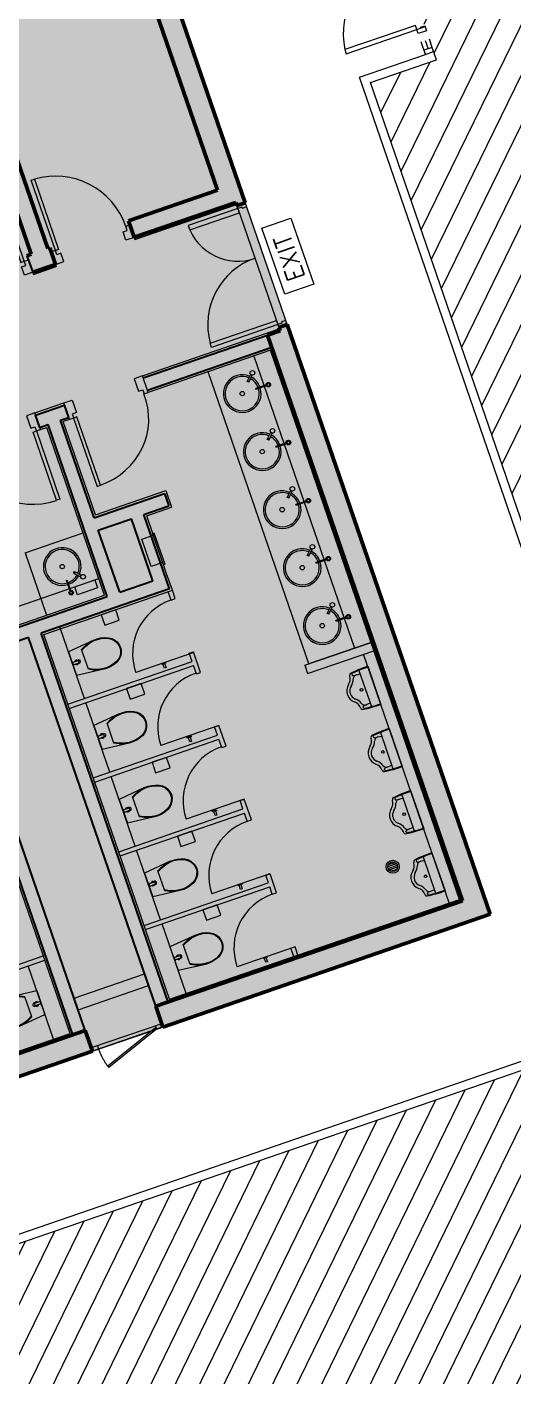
# Model space of a CAD drawing. Extents: x 760773 to 1075934, y 719259 to 1013331.
# Drawn here: x 807893 to 813438, y 768728 to 784119 of the extents above; entities that cross this region are included whole.
import ezdxf

# ---------------------------------------------------------------- set-up
doc = ezdxf.new("R2010")
doc.units = 0
doc.header["$MEASUREMENT"] = 0
doc.linetypes.add('DGN3', pattern=[1.24434, 0.82956, -0.41478])
for name, color, linetype, lineweight in [('27', 7, 'Continuous', 0), ('A-Door', 4, 'Continuous', 0), ('A-WALL', 2, 'Continuous', 0), ('F45NOT', 1, 'Continuous', 0), ('spare0', 7, 'Continuous', 0), ('spare5', 7, 'Continuous', 0)]:
    doc.layers.add(name, color=color, linetype=linetype, lineweight=lineweight)
doc.layers.add('e-b-shell', color=253, linetype='Continuous')
doc.styles.add('MONOTXT', font='romans.shx')

# ---------------------------------------------------------------- blocks, each defined once
blk = doc.blocks.new('AnonymousCell8')
at = {"layer": 'e-b-shell', "lineweight": 0, "flags": 128}
for points in [[(0.375, 0.315), (0.31, 0.504), (0.216, 0.471), (0.265, 0.329), (0.311, 0.346), (0.328, 0.298), (0.375, 0.315)], [(-0.523, 0.006), (-0.588, 0.195), (-0.493, 0.227), (-0.445, 0.085), (-0.492, 0.069), (-0.476, 0.022), (-0.523, 0.006)], [(0.596, -0.48), (0.558, -0.493), (0.29, 0.286), (0.328, 0.299), (0.596, -0.48)]]:
    blk.add_lwpolyline(points, dxfattribs=at)
at = {"layer": 'e-b-shell', "lineweight": 0}
blk.add_ellipse((0.349, 0.337), major_axis=(-0.566, -0.701), ratio=0.925813, start_param=5.72202, end_param=7.245634, dxfattribs=at)
blk = doc.blocks.new('URPLAN')
at = {"layer": 'e-b-shell', "lineweight": 0}
for p, q in [((-0.777, -0.259), (-0.774, -0.268)), ((-0.75, -0.245), (-0.746, -0.256)), ((-0.669, -0.202), (-0.527, -0.615)), ((-0.569, -0.155), (-0.419, -0.59)), ((-0.647, -0.636), (-0.65, -0.627)), ((-0.617, -0.631), (-0.621, -0.619))]:
    blk.add_line(p, q, dxfattribs=at)
blk.add_circle((-0.641, -0.423), 0.015, dxfattribs=at)
for centre, radius, start, end in [((-0.89, -0.299), 0.12, 327.9627, 14.9239), ((-0.757, -0.254), 0.02, 115.4377, 195.2936), ((0.047, -1.945), 1.893, 108.9998, 115.4377), ((-0.89, -0.299), 0.155, 327.9627, 359.7392), ((-0.742, -0.242), 0.008, 114.8712, 198.9998), ((-0.738, -0.253), 0.008, 198.9998, 283.1283), ((0.047, -1.945), 1.885, 108.9998, 114.8712), ((-1.165, 1.574), 1.885, 283.1283, 285.6541), ((-0.685, -0.3), 0.05, 104.3508, 179.7392), ((-0.674, -0.434), 0.135, 147.9627, 250.0369), ((-0.674, -0.434), 0.1, 147.9627, 250.0369), ((-0.761, -0.674), 0.12, 23.0756, 70.0369), ((-0.761, -0.674), 0.155, 38.2604, 70.0369), ((-0.6, -0.547), 0.05, 218.2604, 293.6487), ((-1.035, 1.2), 1.893, 282.5619, 288.9998), ((-0.613, -0.617), 0.008, 114.8712, 198.9998), ((0.176, -2.32), 1.885, 112.3454, 114.8712), ((-1.035, 1.2), 1.885, 283.1283, 288.9998), ((-0.628, -0.628), 0.02, 202.706, 282.5619), ((-0.609, -0.628), 0.008, 198.9998, 283.1283)]:
    blk.add_arc(centre, radius, start, end, dxfattribs=at)
blk = doc.blocks.new('AnonymousCell12')
at = {"layer": 'e-b-shell', "lineweight": 0, "flags": 128}
for points in [[(0.068, 0.811), (-0.499, 0.616), (-0.482, 0.568), (0.085, 0.764), (0.068, 0.811)], [(0.057, 0.844), (0.151, 0.877), (0.168, 0.829), (0.12, 0.813), (0.115, 0.827), (0.068, 0.811), (0.057, 0.844)], [(0.524, -0.513), (-0.232, -0.773), (-0.249, -0.726), (0.508, -0.466), (0.524, -0.513)], [(0.535, -0.546), (0.63, -0.513), (0.614, -0.466), (0.566, -0.482), (0.571, -0.496), (0.524, -0.513), (0.535, -0.546)]]:
    blk.add_lwpolyline(points, dxfattribs=at)
at = {"layer": 'e-b-shell', "lineweight": 0}
for centre, radius, start, end in [((0.068, 0.811), 0.6, 199.0152, 289.0259), ((0.524, -0.513), 0.8, 109.0057, 195.4272)]:
    blk.add_arc(centre, radius, start, end, dxfattribs=at)
blk = doc.blocks.new('AnonymousCell14')
at = {"layer": 'e-b-shell', "lineweight": 0, "flags": 128}
for points in [[(-0.588, 0.457), (-0.551, 0.47), (-0.274, -0.333), (-0.312, -0.346), (-0.588, 0.457)], [(0.539, -0.053), (0.588, -0.195), (0.493, -0.227), (0.461, -0.133), (0.508, -0.116), (0.492, -0.069), (0.539, -0.053)], [(-0.359, -0.362), (-0.31, -0.504), (-0.216, -0.471), (-0.248, -0.377), (-0.295, -0.393), (-0.312, -0.346), (-0.359, -0.362)]]:
    blk.add_lwpolyline(points, dxfattribs=at)
at = {"layer": 'e-b-shell', "lineweight": 0}
blk.add_arc((-0.312, -0.346), 0.85, 19.0005, 106.2971, dxfattribs=at)
blk = doc.blocks.new('ND2')
at = {"layer": 'e-b-shell', "lineweight": 0, "flags": 128}
for points in [[(0.054, -0.156), (-0.079, -0.202), (-0.186, 0.11), (-0.054, 0.156)], [(0.075, -0.175), (0.062, -0.18), (-0.062, 0.18), (-0.049, 0.184), (0.075, -0.175)]]:
    blk.add_lwpolyline(points, dxfattribs=at)
blk = doc.blocks.new('AnonymousCell15')
at = {"layer": 'e-b-shell', "lineweight": 0, "flags": 128}
for points in [[(0.409, 0.326), (0.344, 0.515), (0.249, 0.483), (0.298, 0.341), (0.345, 0.357), (0.361, 0.31), (0.409, 0.326)], [(-0.49, 0.017), (-0.555, 0.206), (-0.46, 0.239), (-0.411, 0.097), (-0.458, 0.08), (-0.442, 0.033), (-0.49, 0.017)], [(-0.174, -0.746), (-0.137, -0.733), (-0.405, 0.046), (-0.443, 0.033), (-0.174, -0.746)]]:
    blk.add_lwpolyline(points, dxfattribs=at)
at = {"layer": 'e-b-shell', "lineweight": 0}
blk.add_ellipse((-0.483, 0.051), major_axis=(0.877, -0.204), ratio=0.925813, start_param=5.320736, end_param=6.84435, dxfattribs=at)
blk = doc.blocks.new('RSINK4')
at = {"layer": 'e-b-shell', "lineweight": 0}
for p, q in [((0.057, 0.139), (0.097, 0.221)), ((0.075, 0.13), (0.115, 0.212)), ((0.075, 0.13), (0.057, 0.139)), ((0.079, 0.139), (0.061, 0.148)), ((0.272, 0.099), (0.154, 0.058)), ((0.158, 0.049), (0.154, 0.058)), ((0.275, 0.09), (0.158, 0.049))]:
    blk.add_line(p, q, dxfattribs=at)
for centre, radius in [((0.116, 0.238), 0.026), ((0, 0), 0.025), ((0.298, 0.103), 0.026), ((0.298, 0.103), 0.016)]:
    blk.add_circle(centre, radius, dxfattribs=at)
for radius, start, end in [(0.215, 66.6658, 17.6673), (0.195, 66.9394, 17.5306), (0.195, 20.4692, 61.0604), (0.215, 20.3325, 61.334)]:
    blk.add_arc((0, 0), radius, start, end, dxfattribs=at)
blk = doc.blocks.new('AnonymousCell16')
at = {"layer": 'e-b-shell', "lineweight": 0}
for p, q in [((-0.851, 0.078), (-1.141, -0.057)), ((-1.141, -0.057), (-1.047, -0.328)), ((-1.03, -0.149), (-1.017, -0.187)), ((-0.911, -0.257), (-0.99, -0.029)), ((-1.103, -0.169), (-1.098, -0.167)), ((-1.098, -0.167), (-1.082, -0.214)), ((-1.094, -0.178), (-1.028, -0.155)), ((-1.082, -0.214), (-1.086, -0.216)), ((-1.085, -0.204), (-1.019, -0.181)), ((-0.737, -0.256), (-1.047, -0.328))]:
    blk.add_line(p, q, dxfattribs=at)
at = {"layer": 'e-b-shell', "lineweight": 0, "flags": 128}
for points in [[(-0.99, -0.029), (-0.949, 0.013), (-0.903, 0.049), (-0.851, 0.078)], [(-0.987, -0.038), (-0.946, 0.005), (-0.9, 0.042), (-0.848, 0.071)], [(-0.851, 0.078), (-0.811, 0.093), (-0.769, 0.103), (-0.726, 0.107), (-0.683, 0.105)], [(-0.848, 0.071), (-0.809, 0.086), (-0.768, 0.095), (-0.726, 0.099), (-0.684, 0.097)], [(-0.684, 0.097), (-0.65, 0.089), (-0.618, 0.074), (-0.591, 0.052), (-0.569, 0.025), (-0.554, -0.006)], [(-0.683, 0.105), (-0.647, 0.097), (-0.614, 0.081), (-0.585, 0.058), (-0.562, 0.029), (-0.546, -0.004)], [(-0.554, -0.006), (-0.546, -0.04), (-0.547, -0.075), (-0.555, -0.109), (-0.571, -0.14), (-0.593, -0.168)], [(-0.546, -0.004), (-0.538, -0.039), (-0.539, -0.076), (-0.547, -0.111), (-0.564, -0.145), (-0.587, -0.174)], [(-0.546, -0.004), (-0.538, -0.039), (-0.539, -0.076), (-0.547, -0.111), (-0.564, -0.145), (-0.587, -0.174)], [(-0.738, -0.248), (-0.797, -0.257), (-0.856, -0.257), (-0.915, -0.248)], [(-0.737, -0.256), (-0.795, -0.265), (-0.854, -0.265), (-0.911, -0.257)], [(-0.593, -0.168), (-0.625, -0.195), (-0.66, -0.218), (-0.698, -0.236), (-0.738, -0.248)], [(-0.587, -0.174), (-0.62, -0.201), (-0.656, -0.225), (-0.695, -0.243), (-0.737, -0.256)]]:
    blk.add_lwpolyline(points, dxfattribs=at)
at = {"layer": 'e-b-shell', "lineweight": 0}
for centre, radius, start, end in [((-1.046, -0.176), 0.025, 55.8595, 162.1395), ((-1.024, -0.168), 0.02, 288.9995, 108.9995), ((-1.046, -0.176), 0.025, 235.8595, 342.1395)]:
    blk.add_arc(centre, radius, start, end, dxfattribs=at)
blk = doc.blocks.new('RSINK5')
at = {"layer": 'e-b-shell', "lineweight": 0}
for p, q in [((0.057, 0.139), (0.097, 0.221)), ((0.075, 0.13), (0.115, 0.212)), ((0.075, 0.13), (0.057, 0.139)), ((0.079, 0.139), (0.061, 0.148)), ((0.272, 0.099), (0.154, 0.058)), ((0.158, 0.049), (0.154, 0.058)), ((0.275, 0.089), (0.158, 0.049))]:
    blk.add_line(p, q, dxfattribs=at)
for centre, radius in [((0.116, 0.238), 0.026), ((0, 0), 0.025), ((0.298, 0.102), 0.026), ((0.298, 0.102), 0.016)]:
    blk.add_circle(centre, radius, dxfattribs=at)
for radius, start, end in [(0.215, 66.6658, 17.6673), (0.195, 66.9394, 17.5306), (0.195, 20.4692, 61.0604), (0.215, 20.3325, 61.334)]:
    blk.add_arc((0, 0), radius, start, end, dxfattribs=at)
blk = doc.blocks.new('RSINK6')
at = {"layer": 'e-b-shell', "lineweight": 0}
for p, q in [((0.057, 0.139), (0.097, 0.221)), ((0.075, 0.13), (0.115, 0.212)), ((0.075, 0.13), (0.057, 0.139)), ((0.079, 0.139), (0.061, 0.148)), ((0.272, 0.099), (0.154, 0.058)), ((0.158, 0.049), (0.154, 0.058)), ((0.275, 0.089), (0.158, 0.049))]:
    blk.add_line(p, q, dxfattribs=at)
for centre, radius in [((0.116, 0.238), 0.026), ((0, 0), 0.025), ((0.298, 0.102), 0.026), ((0.298, 0.102), 0.016)]:
    blk.add_circle(centre, radius, dxfattribs=at)
for radius, start, end in [(0.215, 66.6658, 17.6673), (0.195, 66.9394, 17.5306), (0.195, 20.4692, 61.0604), (0.215, 20.3325, 61.334)]:
    blk.add_arc((0, 0), radius, start, end, dxfattribs=at)
blk = doc.blocks.new('RSINK7')
at = {"layer": 'e-b-shell', "lineweight": 0}
for p, q in [((0.057, 0.139), (0.097, 0.221)), ((0.075, 0.13), (0.115, 0.212)), ((0.075, 0.13), (0.057, 0.139)), ((0.079, 0.139), (0.061, 0.148)), ((0.272, 0.099), (0.154, 0.058)), ((0.158, 0.049), (0.154, 0.058)), ((0.275, 0.089), (0.158, 0.049))]:
    blk.add_line(p, q, dxfattribs=at)
for centre, radius in [((0.116, 0.238), 0.026), ((0, 0), 0.025), ((0.298, 0.103), 0.026), ((0.298, 0.103), 0.016)]:
    blk.add_circle(centre, radius, dxfattribs=at)
for radius, start, end in [(0.215, 66.6658, 17.6673), (0.195, 66.9394, 17.5306), (0.195, 20.4692, 61.0604), (0.215, 20.3325, 61.334)]:
    blk.add_arc((0, 0), radius, start, end, dxfattribs=at)
blk = doc.blocks.new('RSINK8')
at = {"layer": 'e-b-shell', "lineweight": 0}
for p, q in [((0.057, 0.139), (0.097, 0.221)), ((0.075, 0.13), (0.114, 0.212)), ((0.075, 0.13), (0.057, 0.139)), ((0.079, 0.139), (0.061, 0.148)), ((0.272, 0.099), (0.154, 0.058)), ((0.157, 0.049), (0.154, 0.058)), ((0.275, 0.089), (0.157, 0.049))]:
    blk.add_line(p, q, dxfattribs=at)
for centre, radius in [((0.116, 0.238), 0.026), ((0, 0), 0.025), ((0.298, 0.102), 0.026), ((0.298, 0.102), 0.016)]:
    blk.add_circle(centre, radius, dxfattribs=at)
for radius, start, end in [(0.215, 66.6658, 17.6673), (0.195, 66.9394, 17.5306), (0.195, 20.4692, 61.0604), (0.215, 20.3325, 61.334)]:
    blk.add_arc((0, 0), radius, start, end, dxfattribs=at)
blk = doc.blocks.new('URPLAN1')
at = {"layer": 'e-b-shell', "lineweight": 0}
for p, q in [((-0.777, -0.259), (-0.774, -0.268)), ((-0.75, -0.245), (-0.746, -0.256)), ((-0.669, -0.202), (-0.527, -0.615)), ((-0.569, -0.155), (-0.419, -0.59)), ((-0.647, -0.636), (-0.651, -0.627)), ((-0.617, -0.631), (-0.621, -0.619))]:
    blk.add_line(p, q, dxfattribs=at)
blk.add_circle((-0.641, -0.423), 0.015, dxfattribs=at)
for centre, radius, start, end in [((-0.89, -0.299), 0.12, 327.9627, 14.9239), ((-0.757, -0.253), 0.02, 115.4377, 195.2936), ((0.047, -1.945), 1.893, 108.9998, 115.4377), ((-0.89, -0.299), 0.155, 327.9627, 359.7392), ((-0.742, -0.242), 0.008, 114.8712, 198.9998), ((0.047, -1.945), 1.885, 108.9998, 114.8712), ((-0.738, -0.253), 0.008, 198.9998, 283.1283), ((-1.165, 1.574), 1.885, 283.1283, 285.6541), ((-0.685, -0.3), 0.05, 104.3508, 179.7392), ((-0.674, -0.434), 0.135, 147.9627, 250.0369), ((-0.674, -0.434), 0.1, 147.9627, 250.0369), ((-0.761, -0.674), 0.12, 23.0756, 70.0369), ((-0.761, -0.674), 0.155, 38.2604, 70.0369), ((-0.6, -0.547), 0.05, 218.2604, 293.6487), ((-1.036, 1.2), 1.893, 282.5619, 288.9998), ((-0.613, -0.617), 0.008, 114.8712, 198.9998), ((0.176, -2.319), 1.885, 112.3454, 114.8712), ((-1.036, 1.2), 1.885, 283.1283, 288.9998), ((-0.628, -0.628), 0.02, 202.706, 282.5619), ((-0.609, -0.628), 0.008, 198.9998, 283.1283)]:
    blk.add_arc(centre, radius, start, end, dxfattribs=at)
blk = doc.blocks.new('URPLAN2')
at = {"layer": 'e-b-shell', "lineweight": 0}
for p, q in [((-0.777, -0.259), (-0.774, -0.268)), ((-0.75, -0.245), (-0.746, -0.256)), ((-0.669, -0.202), (-0.527, -0.615)), ((-0.569, -0.155), (-0.419, -0.59)), ((-0.647, -0.636), (-0.65, -0.627)), ((-0.617, -0.631), (-0.621, -0.619))]:
    blk.add_line(p, q, dxfattribs=at)
blk.add_circle((-0.641, -0.423), 0.015, dxfattribs=at)
for centre, radius, start, end in [((-0.89, -0.299), 0.12, 327.9627, 14.9239), ((-0.757, -0.253), 0.02, 115.4377, 195.2936), ((0.047, -1.945), 1.893, 108.9998, 115.4377), ((-0.89, -0.299), 0.155, 327.9627, 359.7392), ((-0.742, -0.242), 0.008, 114.8712, 198.9998), ((0.047, -1.945), 1.885, 108.9998, 114.8712), ((-0.738, -0.253), 0.008, 198.9998, 283.1283), ((-1.165, 1.575), 1.885, 283.1283, 285.6541), ((-0.685, -0.3), 0.05, 104.3508, 179.7392), ((-0.674, -0.434), 0.135, 147.9627, 250.0369), ((-0.674, -0.434), 0.1, 147.9627, 250.0369), ((-0.761, -0.674), 0.12, 23.0756, 70.0369), ((-0.761, -0.674), 0.155, 38.2604, 70.0369), ((-0.6, -0.547), 0.05, 218.2604, 293.6487), ((-1.036, 1.2), 1.893, 282.5619, 288.9998), ((-0.613, -0.617), 0.008, 114.8712, 198.9998), ((0.176, -2.319), 1.885, 112.3454, 114.8712), ((-1.036, 1.2), 1.885, 283.1283, 288.9998), ((-0.628, -0.628), 0.02, 202.706, 282.5619), ((-0.609, -0.628), 0.008, 198.9998, 283.1283)]:
    blk.add_arc(centre, radius, start, end, dxfattribs=at)
blk = doc.blocks.new('URPLAN3')
at = {"layer": 'e-b-shell', "lineweight": 0}
for p, q in [((-0.776, -0.259), (-0.774, -0.268)), ((-0.75, -0.245), (-0.746, -0.256)), ((-0.669, -0.202), (-0.527, -0.615)), ((-0.569, -0.155), (-0.419, -0.59)), ((-0.647, -0.636), (-0.65, -0.627)), ((-0.617, -0.631), (-0.621, -0.619))]:
    blk.add_line(p, q, dxfattribs=at)
blk.add_circle((-0.641, -0.423), 0.015, dxfattribs=at)
for centre, radius, start, end in [((-0.89, -0.299), 0.12, 327.9627, 14.9239), ((-0.757, -0.254), 0.02, 115.4377, 195.2936), ((0.047, -1.945), 1.893, 108.9998, 115.4377), ((-0.89, -0.299), 0.155, 327.9627, 359.7392), ((-0.742, -0.242), 0.008, 114.8712, 198.9998), ((-0.738, -0.253), 0.008, 198.9998, 283.1283), ((0.047, -1.945), 1.885, 108.9998, 114.8712), ((-1.164, 1.574), 1.885, 283.1283, 285.6541), ((-0.685, -0.3), 0.05, 104.3508, 179.7392), ((-0.674, -0.434), 0.135, 147.9627, 250.0369), ((-0.674, -0.434), 0.1, 147.9627, 250.0369), ((-0.761, -0.674), 0.12, 23.0756, 70.0369), ((-0.761, -0.674), 0.155, 38.2604, 70.0369), ((-0.6, -0.547), 0.05, 218.2604, 293.6487), ((-1.035, 1.2), 1.893, 282.5619, 288.9998), ((-0.613, -0.617), 0.008, 114.8712, 198.9998), ((0.176, -2.32), 1.885, 112.3454, 114.8712), ((-1.035, 1.2), 1.885, 283.1283, 288.9998), ((-0.628, -0.628), 0.02, 202.706, 282.5619), ((-0.609, -0.628), 0.008, 198.9998, 283.1283)]:
    blk.add_arc(centre, radius, start, end, dxfattribs=at)
blk = doc.blocks.new('RSINK9')
at = {"layer": 'e-b-shell', "lineweight": 0}
for p, q in [((0.13, -0.075), (0.139, -0.057)), ((0.13, -0.075), (0.212, -0.115)), ((0.139, -0.057), (0.221, -0.097)), ((0.139, -0.079), (0.148, -0.061)), ((0.049, -0.158), (0.058, -0.154)), ((0.089, -0.275), (0.049, -0.158)), ((0.099, -0.272), (0.058, -0.154))]:
    blk.add_line(p, q, dxfattribs=at)
for centre, radius in [((0, 0), 0.025), ((0.238, -0.116), 0.026), ((0.102, -0.298), 0.026), ((0.102, -0.298), 0.016)]:
    blk.add_circle(centre, radius, dxfattribs=at)
for radius, start, end in [(0.215, 336.6658, 287.6673), (0.195, 336.9394, 287.5306), (0.195, 290.4692, 331.0604), (0.215, 290.3325, 331.334)]:
    blk.add_arc((0, 0), radius, start, end, dxfattribs=at)
blk = doc.blocks.new('FD4')
at = {"layer": 'e-b-shell', "lineweight": 0}
for p, q in [((-0.055, 0.002), (0.042, 0.036)), ((-0.052, -0.018), (0.052, 0.018)), ((-0.049, 0.026), (0.023, 0.05)), ((-0.042, -0.036), (0.055, -0.002)), ((-0.023, -0.05), (0.049, -0.026))]:
    blk.add_line(p, q, dxfattribs=at)
for radius in [0.075, 0.055]:
    blk.add_circle((0, 0), radius, dxfattribs=at)
blk = doc.blocks.new('AnonymousCell23')
at = {"layer": 'e-b-shell', "lineweight": 0}
for p, q in [((0.613, 0.582), (0.924, 0.654)), ((0.924, 0.654), (1.018, 0.383)), ((0.867, 0.356), (0.788, 0.583)), ((0.894, 0.514), (0.907, 0.476)), ((0.962, 0.531), (0.896, 0.508)), ((0.971, 0.504), (0.905, 0.481)), ((0.963, 0.543), (0.958, 0.541)), ((0.958, 0.541), (0.975, 0.494)), ((0.975, 0.494), (0.98, 0.495)), ((0.728, 0.249), (1.018, 0.383))]:
    blk.add_line(p, q, dxfattribs=at)
at = {"layer": 'e-b-shell', "lineweight": 0, "flags": 128}
for points in [[(0.464, 0.5), (0.441, 0.471), (0.424, 0.438), (0.416, 0.402), (0.415, 0.366), (0.423, 0.33)], [(0.47, 0.495), (0.447, 0.467), (0.432, 0.436), (0.424, 0.402), (0.423, 0.367), (0.431, 0.333)], [(0.613, 0.582), (0.572, 0.57), (0.533, 0.551), (0.497, 0.528), (0.464, 0.5)], [(0.615, 0.575), (0.575, 0.562), (0.537, 0.545), (0.502, 0.522), (0.47, 0.495)], [(0.788, 0.583), (0.73, 0.592), (0.672, 0.591), (0.613, 0.582)], [(0.791, 0.574), (0.733, 0.583), (0.674, 0.584), (0.615, 0.575)], [(0.423, 0.33), (0.439, 0.297), (0.462, 0.269), (0.49, 0.246), (0.524, 0.23), (0.56, 0.222)], [(0.423, 0.33), (0.439, 0.297), (0.462, 0.269), (0.49, 0.246), (0.524, 0.23), (0.56, 0.222)], [(0.431, 0.333), (0.446, 0.302), (0.467, 0.274), (0.495, 0.253), (0.526, 0.238), (0.561, 0.23)], [(0.725, 0.256), (0.777, 0.285), (0.823, 0.322), (0.864, 0.365)], [(0.728, 0.249), (0.78, 0.278), (0.826, 0.313), (0.867, 0.356)], [(0.56, 0.222), (0.603, 0.22), (0.646, 0.224), (0.688, 0.233), (0.728, 0.249)], [(0.561, 0.23), (0.603, 0.228), (0.645, 0.231), (0.686, 0.241), (0.725, 0.256)]]:
    blk.add_lwpolyline(points, dxfattribs=at)
at = {"layer": 'e-b-shell', "lineweight": 0}
for centre, radius, start, end in [((0.9, 0.495), 0.02, 109.0003, 289.0003), ((0.923, 0.502), 0.025, 55.8603, 162.1403), ((0.923, 0.502), 0.025, 235.8603, 342.1403)]:
    blk.add_arc(centre, radius, start, end, dxfattribs=at)
blk = doc.blocks.new('AnonymousCell24')
at = {"layer": 'e-b-shell', "lineweight": 0, "flags": 128}
for points in [[(0.152, 0.81), (0.114, 0.797), (0.489, -0.29), (0.527, -0.277), (0.152, 0.81)], [(0.574, -0.261), (0.623, -0.403), (0.528, -0.435), (0.496, -0.341), (0.543, -0.324), (0.527, -0.277), (0.574, -0.261)], [(-0.608, -0.668), (-0.559, -0.81), (-0.464, -0.777), (-0.497, -0.683), (-0.544, -0.699), (-0.561, -0.652), (-0.608, -0.668)]]:
    blk.add_lwpolyline(points, dxfattribs=at)
at = {"layer": 'e-b-shell', "lineweight": 0}
blk.add_arc((0.527, -0.277), 1.15, 110.9965, 198.9992, dxfattribs=at)
blk = doc.blocks.new('AnonymousCell26')
at = {"layer": 'e-b-shell', "lineweight": 0}
for p, q in [((-0.01, -0.049), (-0.043, 0.046)), ((0.038, -0.032), (0.005, 0.063)), ((-0.01, -0.049), (0.038, -0.032))]:
    blk.add_line(p, q, dxfattribs=at)
blk = doc.blocks.new('TPH4')
at = {"layer": 'e-b-shell', "lineweight": 0, "flags": 128}
blk.add_lwpolyline([(-0.042, -0.147), (0.124, -0.09), (0.083, 0.028), (-0.083, -0.029), (-0.042, -0.147)], dxfattribs=at)
blk = doc.blocks.new('AnonymousCell30')
at = {"layer": 'e-b-shell', "lineweight": 0}
for p, q in [((-0.851, 0.078), (-1.141, -0.057)), ((-1.141, -0.057), (-1.047, -0.328)), ((-1.03, -0.149), (-1.017, -0.187)), ((-0.911, -0.257), (-0.99, -0.029)), ((-1.103, -0.169), (-1.098, -0.167)), ((-1.098, -0.167), (-1.082, -0.214)), ((-1.094, -0.178), (-1.028, -0.155)), ((-1.082, -0.214), (-1.086, -0.216)), ((-1.085, -0.204), (-1.019, -0.181)), ((-0.737, -0.256), (-1.047, -0.328))]:
    blk.add_line(p, q, dxfattribs=at)
at = {"layer": 'e-b-shell', "lineweight": 0, "flags": 128}
for points in [[(-0.99, -0.029), (-0.949, 0.013), (-0.903, 0.049), (-0.851, 0.078)], [(-0.987, -0.038), (-0.946, 0.005), (-0.9, 0.042), (-0.848, 0.071)], [(-0.851, 0.078), (-0.811, 0.093), (-0.769, 0.103), (-0.726, 0.107), (-0.683, 0.105)], [(-0.848, 0.071), (-0.809, 0.086), (-0.768, 0.095), (-0.726, 0.099), (-0.684, 0.097)], [(-0.684, 0.097), (-0.65, 0.089), (-0.618, 0.074), (-0.591, 0.052), (-0.569, 0.025), (-0.554, -0.006)], [(-0.683, 0.105), (-0.647, 0.097), (-0.613, 0.081), (-0.585, 0.058), (-0.562, 0.029), (-0.546, -0.004)], [(-0.554, -0.006), (-0.546, -0.04), (-0.547, -0.075), (-0.555, -0.109), (-0.571, -0.14), (-0.593, -0.168)], [(-0.546, -0.004), (-0.538, -0.039), (-0.539, -0.076), (-0.547, -0.111), (-0.564, -0.145), (-0.587, -0.173)], [(-0.546, -0.004), (-0.538, -0.039), (-0.539, -0.076), (-0.547, -0.111), (-0.564, -0.145), (-0.587, -0.173)], [(-0.738, -0.248), (-0.797, -0.257), (-0.856, -0.257), (-0.915, -0.248)], [(-0.737, -0.256), (-0.795, -0.265), (-0.853, -0.265), (-0.911, -0.257)], [(-0.593, -0.168), (-0.625, -0.195), (-0.66, -0.218), (-0.698, -0.236), (-0.738, -0.248)], [(-0.587, -0.173), (-0.62, -0.201), (-0.656, -0.225), (-0.695, -0.243), (-0.737, -0.256)]]:
    blk.add_lwpolyline(points, dxfattribs=at)
at = {"layer": 'e-b-shell', "lineweight": 0}
for centre, radius, start, end in [((-1.046, -0.176), 0.025, 55.8595, 162.1395), ((-1.024, -0.168), 0.02, 288.9995, 108.9995), ((-1.046, -0.176), 0.025, 235.8595, 342.1395)]:
    blk.add_arc(centre, radius, start, end, dxfattribs=at)
blk = doc.blocks.new('AnonymousCell31')
at = {"layer": 'e-b-shell', "lineweight": 0}
for p, q in [((-0.851, 0.078), (-1.141, -0.057)), ((-1.141, -0.057), (-1.047, -0.328)), ((-1.03, -0.149), (-1.017, -0.187)), ((-0.911, -0.257), (-0.99, -0.029)), ((-1.103, -0.169), (-1.098, -0.167)), ((-1.098, -0.167), (-1.082, -0.214)), ((-1.094, -0.177), (-1.028, -0.155)), ((-1.082, -0.214), (-1.086, -0.216)), ((-1.085, -0.204), (-1.019, -0.181)), ((-0.737, -0.256), (-1.047, -0.328))]:
    blk.add_line(p, q, dxfattribs=at)
at = {"layer": 'e-b-shell', "lineweight": 0, "flags": 128}
for points in [[(-0.99, -0.029), (-0.949, 0.013), (-0.903, 0.049), (-0.851, 0.078)], [(-0.987, -0.038), (-0.946, 0.005), (-0.9, 0.042), (-0.848, 0.071)], [(-0.851, 0.078), (-0.811, 0.093), (-0.769, 0.103), (-0.726, 0.107), (-0.683, 0.105)], [(-0.848, 0.071), (-0.809, 0.086), (-0.768, 0.095), (-0.726, 0.099), (-0.684, 0.097)], [(-0.684, 0.097), (-0.65, 0.089), (-0.618, 0.074), (-0.591, 0.052), (-0.569, 0.025), (-0.554, -0.006)], [(-0.683, 0.105), (-0.647, 0.097), (-0.613, 0.081), (-0.585, 0.058), (-0.562, 0.029), (-0.546, -0.003)], [(-0.554, -0.006), (-0.546, -0.04), (-0.547, -0.075), (-0.555, -0.109), (-0.571, -0.14), (-0.593, -0.168)], [(-0.546, -0.003), (-0.538, -0.039), (-0.539, -0.076), (-0.547, -0.111), (-0.564, -0.145), (-0.587, -0.173)], [(-0.546, -0.003), (-0.538, -0.039), (-0.539, -0.076), (-0.547, -0.111), (-0.564, -0.145), (-0.587, -0.173)], [(-0.738, -0.248), (-0.797, -0.257), (-0.856, -0.257), (-0.915, -0.248)], [(-0.737, -0.256), (-0.795, -0.265), (-0.853, -0.265), (-0.911, -0.257)], [(-0.593, -0.168), (-0.625, -0.195), (-0.66, -0.218), (-0.698, -0.236), (-0.738, -0.248)], [(-0.587, -0.173), (-0.62, -0.201), (-0.656, -0.225), (-0.695, -0.243), (-0.737, -0.256)]]:
    blk.add_lwpolyline(points, dxfattribs=at)
at = {"layer": 'e-b-shell', "lineweight": 0}
for centre, radius, start, end in [((-1.046, -0.176), 0.025, 55.8595, 162.1395), ((-1.024, -0.168), 0.02, 288.9995, 108.9995), ((-1.046, -0.176), 0.025, 235.8595, 342.1395)]:
    blk.add_arc(centre, radius, start, end, dxfattribs=at)
blk = doc.blocks.new('AnonymousCell32')
at = {"layer": 'e-b-shell', "lineweight": 0}
for p, q in [((-0.851, 0.078), (-1.141, -0.057)), ((-1.141, -0.057), (-1.047, -0.328)), ((-1.03, -0.149), (-1.017, -0.187)), ((-0.911, -0.256), (-0.99, -0.029)), ((-1.102, -0.169), (-1.098, -0.167)), ((-1.098, -0.167), (-1.082, -0.214)), ((-1.094, -0.177), (-1.028, -0.155)), ((-1.082, -0.214), (-1.086, -0.216)), ((-1.085, -0.204), (-1.019, -0.181)), ((-0.737, -0.256), (-1.047, -0.328))]:
    blk.add_line(p, q, dxfattribs=at)
at = {"layer": 'e-b-shell', "lineweight": 0, "flags": 128}
for points in [[(-0.99, -0.029), (-0.949, 0.013), (-0.903, 0.049), (-0.851, 0.078)], [(-0.987, -0.038), (-0.946, 0.005), (-0.9, 0.042), (-0.848, 0.071)], [(-0.851, 0.078), (-0.811, 0.093), (-0.769, 0.103), (-0.726, 0.107), (-0.683, 0.105)], [(-0.848, 0.071), (-0.809, 0.086), (-0.768, 0.095), (-0.726, 0.099), (-0.684, 0.097)], [(-0.684, 0.097), (-0.65, 0.089), (-0.618, 0.074), (-0.591, 0.052), (-0.569, 0.025), (-0.554, -0.006)], [(-0.683, 0.105), (-0.647, 0.097), (-0.613, 0.081), (-0.585, 0.058), (-0.562, 0.029), (-0.546, -0.003)], [(-0.554, -0.006), (-0.546, -0.04), (-0.547, -0.075), (-0.555, -0.109), (-0.571, -0.14), (-0.593, -0.168)], [(-0.546, -0.003), (-0.538, -0.039), (-0.539, -0.076), (-0.547, -0.111), (-0.564, -0.145), (-0.587, -0.173)], [(-0.546, -0.003), (-0.538, -0.039), (-0.539, -0.076), (-0.547, -0.111), (-0.564, -0.145), (-0.587, -0.173)], [(-0.738, -0.248), (-0.797, -0.257), (-0.856, -0.257), (-0.914, -0.248)], [(-0.737, -0.256), (-0.795, -0.265), (-0.853, -0.265), (-0.911, -0.256)], [(-0.593, -0.168), (-0.625, -0.195), (-0.66, -0.218), (-0.698, -0.236), (-0.738, -0.248)], [(-0.587, -0.173), (-0.62, -0.201), (-0.656, -0.225), (-0.695, -0.243), (-0.737, -0.256)]]:
    blk.add_lwpolyline(points, dxfattribs=at)
at = {"layer": 'e-b-shell', "lineweight": 0}
for centre, radius, start, end in [((-1.046, -0.176), 0.025, 55.8595, 162.1395), ((-1.023, -0.168), 0.02, 288.9995, 108.9995), ((-1.046, -0.176), 0.025, 235.8595, 342.1395)]:
    blk.add_arc(centre, radius, start, end, dxfattribs=at)
blk = doc.blocks.new('AnonymousCell33')
at = {"layer": 'e-b-shell', "lineweight": 0}
for p, q in [((-0.851, 0.078), (-1.141, -0.057)), ((-1.141, -0.057), (-1.047, -0.328)), ((-1.03, -0.149), (-1.017, -0.187)), ((-0.911, -0.256), (-0.99, -0.029)), ((-1.102, -0.169), (-1.098, -0.167)), ((-1.098, -0.167), (-1.081, -0.214)), ((-1.094, -0.177), (-1.028, -0.155)), ((-1.081, -0.214), (-1.086, -0.216)), ((-1.085, -0.204), (-1.019, -0.181)), ((-0.736, -0.256), (-1.047, -0.328))]:
    blk.add_line(p, q, dxfattribs=at)
at = {"layer": 'e-b-shell', "lineweight": 0, "flags": 128}
for points in [[(-0.99, -0.029), (-0.949, 0.013), (-0.903, 0.049), (-0.851, 0.078)], [(-0.987, -0.038), (-0.946, 0.005), (-0.9, 0.042), (-0.848, 0.071)], [(-0.851, 0.078), (-0.811, 0.093), (-0.769, 0.103), (-0.726, 0.107), (-0.683, 0.105)], [(-0.848, 0.071), (-0.809, 0.086), (-0.768, 0.095), (-0.726, 0.099), (-0.684, 0.097)], [(-0.684, 0.097), (-0.65, 0.089), (-0.618, 0.074), (-0.591, 0.052), (-0.569, 0.025), (-0.554, -0.006)], [(-0.683, 0.105), (-0.647, 0.097), (-0.613, 0.081), (-0.585, 0.058), (-0.562, 0.029), (-0.546, -0.003)], [(-0.554, -0.006), (-0.546, -0.04), (-0.547, -0.075), (-0.555, -0.109), (-0.571, -0.14), (-0.593, -0.168)], [(-0.546, -0.003), (-0.538, -0.039), (-0.539, -0.076), (-0.547, -0.111), (-0.564, -0.145), (-0.587, -0.173)], [(-0.546, -0.003), (-0.538, -0.039), (-0.539, -0.076), (-0.547, -0.111), (-0.564, -0.145), (-0.587, -0.173)], [(-0.738, -0.248), (-0.797, -0.257), (-0.856, -0.257), (-0.914, -0.248)], [(-0.736, -0.256), (-0.795, -0.265), (-0.853, -0.265), (-0.911, -0.256)], [(-0.593, -0.168), (-0.625, -0.195), (-0.66, -0.218), (-0.698, -0.236), (-0.738, -0.248)], [(-0.587, -0.173), (-0.62, -0.201), (-0.656, -0.225), (-0.695, -0.243), (-0.736, -0.256)]]:
    blk.add_lwpolyline(points, dxfattribs=at)
at = {"layer": 'e-b-shell', "lineweight": 0}
for centre, radius, start, end in [((-1.046, -0.176), 0.025, 55.8595, 162.1395), ((-1.023, -0.168), 0.02, 288.9995, 108.9995), ((-1.046, -0.176), 0.025, 235.8595, 342.1395)]:
    blk.add_arc(centre, radius, start, end, dxfattribs=at)
blk = doc.blocks.new('HOOK4')
at = {"layer": 'e-b-shell', "lineweight": 0, "flags": 128}
for points in [[(0.024, 0.008), (0.027, -0.001), (-0.02, -0.018), (-0.024, -0.008), (0.024, 0.008)], [(-0.006, -0.013), (0.013, -0.006), (0.029, -0.054), (0.01, -0.06), (-0.006, -0.013)]]:
    blk.add_lwpolyline(points, dxfattribs=at)
blk = doc.blocks.new('TPH5')
at = {"layer": 'e-b-shell', "lineweight": 0, "flags": 128}
blk.add_lwpolyline([(-0.042, -0.147), (0.124, -0.09), (0.083, 0.029), (-0.082, -0.028), (-0.042, -0.147)], dxfattribs=at)
blk = doc.blocks.new('AnonymousCell34')
at = {"layer": 'e-b-shell', "lineweight": 0}
blk.add_line((0.349, -0.185), (-0.313, -0.413), dxfattribs=at)
blk.add_arc((0.301, -0.201), 0.65, 109.0058, 199.0058, dxfattribs=at)
blk = doc.blocks.new('TPH6')
at = {"layer": 'e-b-shell', "lineweight": 0, "flags": 128}
blk.add_lwpolyline([(-0.042, -0.147), (0.124, -0.09), (0.083, 0.029), (-0.083, -0.028), (-0.042, -0.147)], dxfattribs=at)
blk = doc.blocks.new('AnonymousCell35')
at = {"layer": 'e-b-shell', "lineweight": 0}
for p, q in [((-0.065, 0.11), (-0.016, 0.126)), ((-0.032, 0.015), (-0.065, 0.11)), ((0.065, -0.11), (-0.017, 0.126)), ((0.017, -0.126), (-0.016, -0.032)), ((0.017, -0.126), (0.065, -0.11))]:
    blk.add_line(p, q, dxfattribs=at)
blk = doc.blocks.new('HOOK5')
at = {"layer": 'e-b-shell', "lineweight": 0, "flags": 128}
for points in [[(0.024, 0.008), (0.027, -0.001), (-0.02, -0.018), (-0.024, -0.008), (0.024, 0.008)], [(-0.006, -0.013), (0.013, -0.006), (0.029, -0.054), (0.01, -0.06), (-0.006, -0.013)]]:
    blk.add_lwpolyline(points, dxfattribs=at)
blk = doc.blocks.new('AnonymousCell36')
at = {"layer": 'e-b-shell', "lineweight": 0}
for p, q in [((-0.032, 0.015), (-0.062, 0.1)), ((-0.061, 0.1), (-0.013, 0.117)), ((0.062, -0.1), (-0.013, 0.117)), ((0.013, -0.117), (-0.016, -0.032)), ((0.013, -0.117), (0.062, -0.1))]:
    blk.add_line(p, q, dxfattribs=at)
blk = doc.blocks.new('HOOK6')
at = {"layer": 'e-b-shell', "lineweight": 0, "flags": 128}
for points in [[(0.024, 0.008), (0.027, -0.001), (-0.02, -0.018), (-0.024, -0.008), (0.024, 0.008)], [(-0.006, -0.013), (0.013, -0.006), (0.029, -0.054), (0.01, -0.06), (-0.006, -0.013)]]:
    blk.add_lwpolyline(points, dxfattribs=at)
blk = doc.blocks.new('TPH7')
at = {"layer": 'e-b-shell', "lineweight": 0, "flags": 128}
blk.add_lwpolyline([(-0.042, -0.147), (0.124, -0.09), (0.083, 0.029), (-0.083, -0.028), (-0.042, -0.147)], dxfattribs=at)
blk = doc.blocks.new('AnonymousCell37')
at = {"layer": 'e-b-shell', "lineweight": 0}
blk.add_line((0.349, -0.185), (-0.313, -0.413), dxfattribs=at)
blk.add_arc((0.301, -0.201), 0.65, 109.0058, 199.0058, dxfattribs=at)
blk = doc.blocks.new('AnonymousCell38')
at = {"layer": 'e-b-shell', "lineweight": 0}
blk.add_line((0.349, -0.185), (-0.313, -0.413), dxfattribs=at)
blk.add_arc((0.301, -0.201), 0.65, 109.0058, 199.0058, dxfattribs=at)
blk = doc.blocks.new('HOOK7')
at = {"layer": 'e-b-shell', "lineweight": 0, "flags": 128}
for points in [[(0.024, 0.008), (0.027, -0.001), (-0.02, -0.018), (-0.024, -0.008), (0.024, 0.008)], [(-0.006, -0.013), (0.013, -0.006), (0.029, -0.054), (0.01, -0.06), (-0.006, -0.013)]]:
    blk.add_lwpolyline(points, dxfattribs=at)
blk = doc.blocks.new('HOOK8')
at = {"layer": 'e-b-shell', "lineweight": 0, "flags": 128}
for points in [[(0.024, 0.008), (0.027, -0.001), (-0.02, -0.018), (-0.023, -0.008), (0.024, 0.008)], [(-0.006, -0.013), (0.013, -0.006), (0.029, -0.054), (0.01, -0.06), (-0.006, -0.013)]]:
    blk.add_lwpolyline(points, dxfattribs=at)
blk = doc.blocks.new('TPH8')
at = {"layer": 'e-b-shell', "lineweight": 0, "flags": 128}
blk.add_lwpolyline([(-0.042, -0.147), (0.124, -0.09), (0.083, 0.029), (-0.082, -0.028), (-0.042, -0.147)], dxfattribs=at)
blk = doc.blocks.new('AnonymousCell39')
at = {"layer": 'e-b-shell', "lineweight": 0}
blk.add_line((0.349, -0.185), (-0.313, -0.413), dxfattribs=at)
blk.add_arc((0.301, -0.201), 0.65, 109.0058, 199.0058, dxfattribs=at)
blk = doc.blocks.new('AnonymousCell40')
at = {"layer": 'e-b-shell', "lineweight": 0}
blk.add_line((0.349, -0.185), (-0.313, -0.413), dxfattribs=at)
blk.add_arc((0.301, -0.201), 0.65, 109.0058, 199.0058, dxfattribs=at)
blk = doc.blocks.new('AnonymousCell41')
at = {"layer": 'e-b-shell', "lineweight": 0}
for p, q in [((-0.065, 0.11), (-0.016, 0.126)), ((-0.032, 0.015), (-0.065, 0.11)), ((0.065, -0.11), (-0.016, 0.126)), ((0.017, -0.126), (-0.016, -0.032)), ((0.017, -0.126), (0.065, -0.11))]:
    blk.add_line(p, q, dxfattribs=at)
blk = doc.blocks.new('AnonymousCell42')
at = {"layer": 'e-b-shell', "lineweight": 0}
for p, q in [((-0.065, 0.11), (-0.016, 0.126)), ((-0.032, 0.015), (-0.065, 0.11)), ((0.065, -0.11), (-0.016, 0.126)), ((0.017, -0.126), (-0.016, -0.032)), ((0.017, -0.126), (0.065, -0.11))]:
    blk.add_line(p, q, dxfattribs=at)
blk = doc.blocks.new('E1')
at = {"color": 0, "linetype": 'ByBlock', "lineweight": -2, "extrusion": (0, 0, -1), "flags": 128}
blk.add_lwpolyline([(0.004, 0), (-0.004, 0), (-0.004, -0.0035), (0.004, -0.0035), (0.004, 0)], dxfattribs=at)
at = {"color": 0, "linetype": 'ByBlock', "lineweight": -2, "style": 'MONOTXT'}
blk.add_text('EXIT', height=0.002, rotation=359.9989, dxfattribs=at).set_placement((-0.00293, -0.00283))
blk = doc.blocks.new('A$C52266D81')
at = {"layer": 'A-Door', "color": 4, "linetype": 'Continuous', "lineweight": 0, "ltscale": 0.001, "flags": 128}
for points in [[(0, -100), (100, -100), (100, -150), (0, -150)], [(0, -150), (50, -150), (50, -160), (0, -160), (0, -100)], [(100, -150), (100, -200), (950, -200), (950, -150), (100, -150)], [(0, -1850), (50, -1850), (50, -1840), (0, -1840), (0, -1900)], [(100, -1850), (100, -1800), (950, -1800), (950, -1850), (100, -1850)], [(0, -1900), (100, -1900), (100, -1850), (0, -1850)]]:
    blk.add_lwpolyline(points, dxfattribs=at)
at = {"layer": 'A-Door', "color": 4, "linetype": 'Continuous', "lineweight": 0, "ltscale": 0.001}
for centre, start, end in [((34, -78), 274.0878, 352.4408), ((34, -1922), 7.5592, 85.9122)]:
    blk.add_arc(centre, 924, start, end, dxfattribs=at)

msp = doc.modelspace()

# ---------------------------------------------------------------- hatches: boundary and pattern name
at = {"layer": '27', "lineweight": 0, "true_color": 0x636466}
h = msp.add_hatch(dxfattribs=at)
h.set_pattern_fill('ANSI31', color=251, scale=2000)
h.set_pattern_definition([(244, (811611.96, 819556.77), (224.6985, -109.5928), [])])
h.paths.add_polyline_path([(807002.99788, 769966.40492), (807253.68982, 769238.34267), (805268.10049, 768554.64943), (808357.40561, 759582.69133), (808807.24601, 759737.58565), (809138.28442, 758776.1803), (829796.89685, 765889.79951), (820729.81083, 792222.4853), (810068.87209, 788551.62357), (811031.62956, 785755.57297), (811783.31682, 786014.39965), (812564.68039, 783745.15506), (811812.99312, 783486.32838), (813759.89069, 777832.1273), (814535.26849, 778099.1193), (815088.75464, 776491.72708), (814314.0269, 776224.96693), (816670.20051, 769382.14188), (814967.96992, 768795.83117), (813763.33235, 772294.2476)])
at = {"layer": 'spare5', "linetype": 'Continuous', "true_color": 0x7f7f7f}
msp.add_hatch(color=8, dxfattribs=at).paths.add_polyline_path([(804431.60603, 770984.43485), (799507.39531, 785285.38118), (808253.47713, 788296.89865), (813177.68784, 773995.95233)])

# ---------------------------------------------------------------- linework, layer by layer
at = {"layer": 'A-Door', "color": 4, "linetype": 'Continuous', "lineweight": 0, "ltscale": 0.001}
for p, q in [((812437.57172, 783807.15011), (812388.73698, 783948.97647)), ((812436.01301, 783965.25492), (812468.56919, 783870.70451)), ((812515.84514, 783886.98293), (812483.28884, 783981.53329))]:
    msp.add_line(p, q, dxfattribs=at)
msp.add_lwpolyline([(812437.57169, 783807.1501), (812532.12355, 783839.70691), (812515.84511, 783886.98292), (812421.29326, 783854.4261)], close=True, dxfattribs=at)
at = {"layer": 'A-WALL', "color": 2, "linetype": 'Continuous', "lineweight": 0, "ltscale": 0.001}
for p, q in [((812564.68039, 783745.15506), (812515.84514, 783886.98293)), ((811685.88445, 783548.32342), (812437.57172, 783807.15011)), ((811812.99033, 783486.32742), (812564.68039, 783745.15506)), ((813697.8986, 777705.01003), (811685.88445, 783548.32342)), ((813759.89069, 777832.1273), (811812.99311, 783486.32838)), ((810092.3759, 782954.62136), (810092.42477, 782954.63818)), ((810124.93277, 782860.06935), (810092.3759, 782954.62136)), ((810092.42477, 782954.63818), (810124.98164, 782860.08618)), ((810124.98164, 782860.08618), (810124.93277, 782860.06935)), ((811224.14732, 779669.37878), (811185.07908, 779782.84119)), ((812200.85332, 776832.81857), (812161.78508, 776946.28098)), ((813177.67456, 773995.94628), (813138.60632, 774109.40869)), ((806875.86648, 770028.46598), (813825.32621, 772421.35687)), ((807002.99758, 769966.40581), (813763.33235, 772294.2476))]:
    msp.add_line(p, q, dxfattribs=at)
at = {"layer": 'spare0', "color": 1, "linetype": 'Continuous', "lineweight": 53}
for p, q in [((808286.037, 788202.33792), (810382.67297, 782113.26912)), ((809026.32955, 785284.35075), (810068.14511, 782258.66654)), ((807940.72814, 781526.12364), (806898.91221, 784551.80894)), ((808129.83207, 781591.23664), (807088.01555, 784616.92366)), ((809051.7797, 781908.68795), (810068.14511, 782258.66654)), ((809116.88986, 781719.59327), (810275.126, 782118.42419)), ((810288.09343, 782080.76384), (810275.126, 782118.42419)), ((810382.67297, 782113.26912), (810288.09343, 782080.76384)), ((809051.7797, 781908.68795), (809116.88986, 781719.59327)), ((808129.83268, 781591.23685), (808153.38722, 781599.34724)), ((808153.38732, 781599.34696), (808218.49739, 781410.25254)), ((807893.45277, 781509.8456), (807940.72814, 781526.12364)), ((807958.56244, 781320.75137), (808218.49723, 781410.25301)), ((810637.92612, 780604.04531), (810779.76703, 780652.88449)), ((810861.27137, 780723.36863), (810766.72773, 780690.75358)), ((810766.72773, 780690.75358), (810779.76703, 780652.88449)), ((813177.67456, 773995.94628), (810861.27137, 780723.36863)), ((812859.89766, 774150.90277), (810637.92612, 780604.04531)), ((809361.52886, 772946.33805), (812859.89155, 774150.91441)), ((809442.92462, 772709.969), (813177.67456, 773995.94628)), ((809442.92462, 772709.969), (809361.52886, 772946.33805)), ((804586.54348, 771302.18766), (808557.74311, 772669.57396)), ((808639.13065, 772433.2011), (808557.74311, 772669.57396)), ((804431.59041, 770984.42947), (808639.13065, 772433.2011))]:
    msp.add_line(p, q, dxfattribs=at)
at = {"layer": 'spare0', "color": 40, "linetype": 'Continuous', "lineweight": 0, "true_color": 0xffa824}
for p, q in [((809125.08499, 781695.97457), (810283.26517, 782094.78621)), ((809116.98757, 781719.49131), (809125.08499, 781695.97457)), ((808218.48748, 781410.28133), (808226.63639, 781386.61503)), ((807956.5625, 781326.92671), (807966.8146, 781297.1523)), ((807958.56244, 781320.75137), (807966.70165, 781297.1134)), ((807966.8146, 781297.1523), (808226.63639, 781386.61503)), ((809211.44858, 780139.31574), (810771.62786, 780676.52247)), ((810671.26991, 780430.41933), (809276.42941, 779950.14273)), ((812828.11633, 774166.41388), (810671.2693, 780430.41912)), ((810671.2699, 780430.41933), (811835.17006, 777050.20673)), ((807982.20787, 779715.91875), (808313.14314, 779829.84192)), ((808047.28452, 779526.92144), (807982.20787, 779715.91875)), ((808378.21166, 779640.86816), (808313.13504, 779829.86548)), ((808378.19136, 779640.86117), (808307.27746, 779616.44358)), ((808673.60933, 778552.7746), (808307.4181, 779616.4918)), ((808047.28452, 779526.92144), (808118.19848, 779551.33883)), ((808777.3059, 777637.14123), (808118.19848, 779551.33883)), ((808673.60933, 778552.7746), (809477.38399, 778829.53487)), ((809477.38399, 778829.53487), (809542.49729, 778640.43105)), ((809258.85064, 778542.76422), (809542.49729, 778640.43105)), ((809486.58655, 777881.36743), (809258.85064, 778542.76422)), ((809551.71818, 777692.26782), (809486.58655, 777881.36743)), ((807217.3989, 777100.03704), (808777.3059, 777637.14123)), ((808086.09327, 777187.61489), (809551.71818, 777692.26782)), ((809518.85497, 773026.94981), (808086.09327, 777187.61489)), ((808384.13826, 772636.23782), (807197.47852, 776082.63938)), ((809518.85492, 773026.94997), (812828.11633, 774166.41388)), ((804602.04233, 771333.96482), (808384.13825, 772636.23783)), ((809358.87524, 772723.33553), (809371.89783, 772685.51497)), ((809362.96621, 772711.45428), (809371.10656, 772687.81287)), ((808697.0121, 772495.43823), (808710.03483, 772457.61726))]:
    msp.add_line(p, q, dxfattribs=at)
at = {"layer": 'spare0', "color": 4, "linetype": 'Continuous', "lineweight": 0}
msp.add_line((810288.09343, 782080.76384), (810766.72071, 780690.77433), dxfattribs=at)
at = {"layer": 'spare0', "color": 1, "linetype": 'Continuous', "lineweight": 30}
for p, q in [((807893.42817, 781509.9105), (807958.56244, 781320.75137)), ((809219.57028, 780115.67175), (810637.92677, 780604.04553)), ((810686.76878, 780462.19645), (809268.30771, 779973.78673)), ((807990.32673, 779692.27379), (808321.28231, 779806.20394)), ((808370.07269, 779664.5056), (808321.28231, 779806.20394)), ((808039.14535, 779550.55941), (807990.34704, 779692.28077)), ((808039.02143, 779550.51674), (808133.6973, 779583.11594)), ((808809.0831, 777621.64224), (808133.6973, 779583.11594)), ((808275.64235, 779631.99113), (808370.07269, 779664.5056)), ((808658.10911, 778520.99697), (808275.64235, 779631.99113)), ((808658.10911, 778520.99697), (809461.88517, 778797.75773)), ((809461.88517, 778797.75773), (809510.72015, 778655.92986)), ((809227.0735, 778558.26303), (809510.72015, 778655.92986)), ((808706.93529, 778379.16608), (809085.24563, 778509.42805)), ((809329.25987, 777800.7553), (809085.24563, 778509.42805)), ((809519.92253, 777707.76295), (809227.0735, 778558.26303)), ((808950.90559, 777670.47816), (808706.93529, 778379.16608)), ((808950.90559, 777670.47816), (809329.25987, 777800.7553)), ((807201.91658, 777068.26577), (808809.0831, 777621.64224)), ((809519.92253, 777707.76295), (808054.31538, 777203.11363)), ((807912.4876, 777154.27838), (807250.75561, 776926.42615)), ((809361.5303, 772946.33386), (807912.4876, 777154.27838)), ((809503.35685, 772995.1729), (808054.31538, 777203.11363)), ((808415.91525, 772620.73895), (807212.97748, 776114.41657)), ((808557.74311, 772669.57396), (807354.8052, 776163.25202))]:
    msp.add_line(p, q, dxfattribs=at)
at = {"layer": 'spare0', "color": 200, "linetype": 'Continuous', "lineweight": 13, "true_color": 0xb900ff}
for p, q in [((807871.2852, 778118.39599), (808533.13669, 778346.28254)), ((807871.2852, 778118.39599), (808115.4601, 777409.25665)), ((807152.28711, 777289.14138), (808712.19411, 777826.24558)), ((811062.46581, 776837.02359), (811818.89247, 777097.48073)), ((811095.02247, 776742.47168), (811851.44912, 777002.92881)), ((811062.46581, 776837.02359), (811095.02247, 776742.47168)), ((812198.78056, 775609.90295), (812198.90932, 775609.52898)), ((812416.66971, 774977.10339), (812416.79848, 774976.72942))]:
    msp.add_line(p, q, dxfattribs=at)
at = {"layer": 'spare0', "color": 200, "linetype": 'Continuous', "lineweight": 0, "true_color": 0xb900ff}
for p, q in [((808271.98808, 777261.87261), (808270.42305, 777266.41771)), ((808548.76969, 776458.05246), (808275.14317, 777252.7097)), ((808838.52539, 775616.54094), (808565.04448, 776410.77529)), ((809128.28109, 774775.02943), (808854.80018, 775569.26377)), ((809418.03679, 773933.51791), (809144.55589, 774727.75225)), ((809707.90608, 773091.67652), (809434.31159, 773886.24074)), ((808195.07091, 772571.13708), (807906.94951, 773407.92323))]:
    msp.add_line(p, q, dxfattribs=at)
at = {"layer": 'spare0', "color": 2, "linetype": 'Continuous', "lineweight": 0}
for p, q in [((812709.93226, 774125.72006), (811733.25343, 776962.231)), ((808359.73839, 776392.96377), (809777.14907, 776881.01741)), ((808376.01811, 776345.68829), (809793.52143, 776833.77383)), ((808649.51752, 775551.46031), (810066.9282, 776039.51395)), ((808665.79725, 775504.18484), (810083.30056, 775992.27037)), ((808939.29665, 774709.95686), (810356.70733, 775198.0105)), ((808955.57638, 774662.68139), (810373.07969, 775150.76692)), ((809229.07578, 773868.45342), (810646.48646, 774356.50706)), ((809245.35551, 773821.17794), (810662.85883, 774309.26348)), ((810936.21355, 773514.74678), (810903.60044, 773609.4472)), ((810984.34419, 773531.55565), (810951.79488, 773626.04178)), ((806671.39497, 773035.37099), (808079.73925, 773520.30019)), ((806687.5566, 772988.05485), (808096.01727, 773473.02413))]:
    msp.add_line(p, q, dxfattribs=at)
at = {"layer": 'spare0', "color": 6, "linetype": 'Continuous', "lineweight": 13}
for p, q in [((808430.76552, 773038.33219), (809234.55858, 773315.10272)), ((808476.34541, 772905.95971), (809280.13847, 773182.73024))]:
    msp.add_line(p, q, dxfattribs=at)
at = {"layer": 'spare0', "color": 21, "linetype": 'Continuous', "lineweight": 0, "true_color": 0xffa848}
for p, q in [((809429.90018, 772747.79133), (808626.10757, 772471.02389)), ((808639.13074, 772433.20085), (809442.9238, 772709.97138))]:
    msp.add_line(p, q, dxfattribs=at)
at = {"layer": 'spare0', "color": 41, "linetype": 'Continuous', "lineweight": 13, "true_color": 0xffd291}
for p, q in [((809359.36591, 772701.10186), (808814.04757, 772262.66383)), ((809371.89783, 772685.51497), (808826.35681, 772246.89783)), ((809371.89783, 772685.51497), (809359.36591, 772701.10186))]:
    msp.add_line(p, q, dxfattribs=at)
at = {"layer": 'spare0', "color": 200, "linetype": 'Continuous', "lineweight": 0, "true_color": 0xb900ff, "flags": 128}
msp.add_lwpolyline([(810671.2701, 780430.4194), (811818.89518, 777097.48467), (811109.74149, 776853.30272), (809962.11532, 780186.24062)], dxfattribs=at)
at = {"layer": 'spare0', "color": 200, "linetype": 'Continuous', "lineweight": 13, "true_color": 0xb900ff, "flags": 128}
for points in [[(810482.15481, 780365.30253), (811629.77729, 777032.36351), (811109.74205, 776853.3011), (809962.11896, 780186.24188)], [(808697.62634, 777720.76218), (808470.70194, 777642.62565), (808439.7729, 777732.44989), (808666.6973, 777810.58641), (808697.62634, 777720.76218)]]:
    msp.add_lwpolyline(points, dxfattribs=at)
at = {"layer": 'spare0', "color": 41, "linetype": 'DGN3', "lineweight": 0, "true_color": 0xffd291}
msp.add_arc((809371.89783, 772685.51497), 700, 198.999983648, 218.799418531, dxfattribs=at)
at = {"layer": 'spare0', "color": 41, "linetype": 'Continuous', "lineweight": 13, "true_color": 0xffd291}
msp.add_arc((809099.28871, 772481.62202), 359.98231, 217.512142294, 220.695860054, dxfattribs=at)
at = {"layer": 'spare5', "color": 8, "linetype": 'Continuous', "lineweight": 13, "true_color": 0x7f7f7f, "flags": 128}
msp.add_lwpolyline([(804431.60603, 770984.43485), (799507.39531, 785285.38118), (808253.47713, 788296.89865), (813177.68784, 773995.95233), (804431.60603, 770984.43485)], dxfattribs=at)

# ---------------------------------------------------------------- block references
at = {"color": 7, "linetype": 'Continuous', "lineweight": 0, "xscale": 999.9999999999975, "yscale": 999.9999999999975, "zscale": 999.9999999999975}
for name, p in [('AnonymousCell24', (807335.62062, 781723.46286)), ('AnonymousCell14', (808528.82062, 781914.16286)), ('RSINK8', (810348.82062, 779936.06286)), ('AnonymousCell15', (808868.12062, 779623.66286)), ('AnonymousCell8', (807672.22062, 779211.96286)), ('RSINK7', (810577.52062, 779274.46286)), ('RSINK4', (810804.42062, 778612.26286)), ('ND2', (809389.12062, 778164.56286)), ('RSINK9', (808295.32062, 777962.86286)), ('RSINK5', (811033.32062, 777950.76286)), ('AnonymousCell39', (809446.72062, 777167.36286)), ('AnonymousCell26', (809546.52062, 777629.46286)), ('TPH4', (808822.52062, 777441.36286)), ('RSINK6', (811261.12062, 777288.96286)), ('AnonymousCell42', (809809.32062, 776865.66286)), ('HOOK8', (809450.82062, 776864.56286)), ('AnonymousCell40', (809733.22062, 776335.26286)), ('TPH8', (809112.32062, 776599.26286)), ('HOOK4', (809740.62062, 776023.06286)), ('AnonymousCell41', (810099.12062, 776024.16286)), ('AnonymousCell34', (810023.02062, 775493.76286)), ('TPH5', (809402.12062, 775757.76286)), ('AnonymousCell35', (810388.92062, 775182.66286)), ('HOOK5', (810030.42062, 775181.56286)), ('TPH6', (809691.92062, 774916.26286)), ('AnonymousCell37', (810316.12062, 774642.86286)), ('FD4', (812065.52062, 774538.36286)), ('HOOK6', (810320.22062, 774340.06286)), ('AnonymousCell36', (810678.72062, 774341.16286)), ('AnonymousCell38', (810602.62062, 773810.76286)), ('TPH7', (809981.72062, 774074.76286)), ('HOOK7', (810606.72062, 773507.96286))]:
    msp.add_blockref(name, p, dxfattribs=at)
at = {"color": 41, "linetype": 'Continuous', "lineweight": 0, "true_color": 0xffd291, "xscale": 999.9999999999975, "yscale": 999.9999999999975, "zscale": 999.9999999999975}
msp.add_blockref('AnonymousCell12', (810231.22062, 781236.66286), dxfattribs=at)
at = {"color": 200, "linetype": 'Continuous', "lineweight": 0, "true_color": 0xb900ff, "xscale": 999.9999999999975, "yscale": 999.9999999999975, "zscale": 999.9999999999975}
for name, p in [('AnonymousCell33', (809506.52062, 777046.96286)), ('URPLAN1', (812349.62062, 776980.26286)), ('AnonymousCell32', (809796.32062, 776205.46286)), ('URPLAN', (812593.72062, 776271.16286)), ('AnonymousCell31', (810086.12062, 775363.96286)), ('URPLAN2', (812837.92062, 775561.96286)), ('URPLAN3', (813082.02062, 774852.86286)), ('AnonymousCell30', (810375.92062, 774522.46286)), ('AnonymousCell16', (810665.72062, 773680.96286)), ('AnonymousCell23', (807080.12062, 772470.86286))]:
    msp.add_blockref(name, p, dxfattribs=at)
at = {"layer": 'A-Door', "color": 4, "linetype": 'Continuous', "lineweight": 0, "ltscale": 0.001, "rotation": 199.0000000025341}
msp.add_blockref('A$C52266D81', (812483.28929, 783981.53318), dxfattribs=at)
at = {"layer": 'F45NOT', "lineweight": 0, "ltscale": 0.001, "xscale": 100001.681836858, "yscale": 100001.6817519901, "zscale": -100001.681794424, "rotation": 109.001090245645}
msp.add_blockref('E1', (810702.82955, 781447.50329), dxfattribs=at)

doc.saveas('drawing.dxf')
